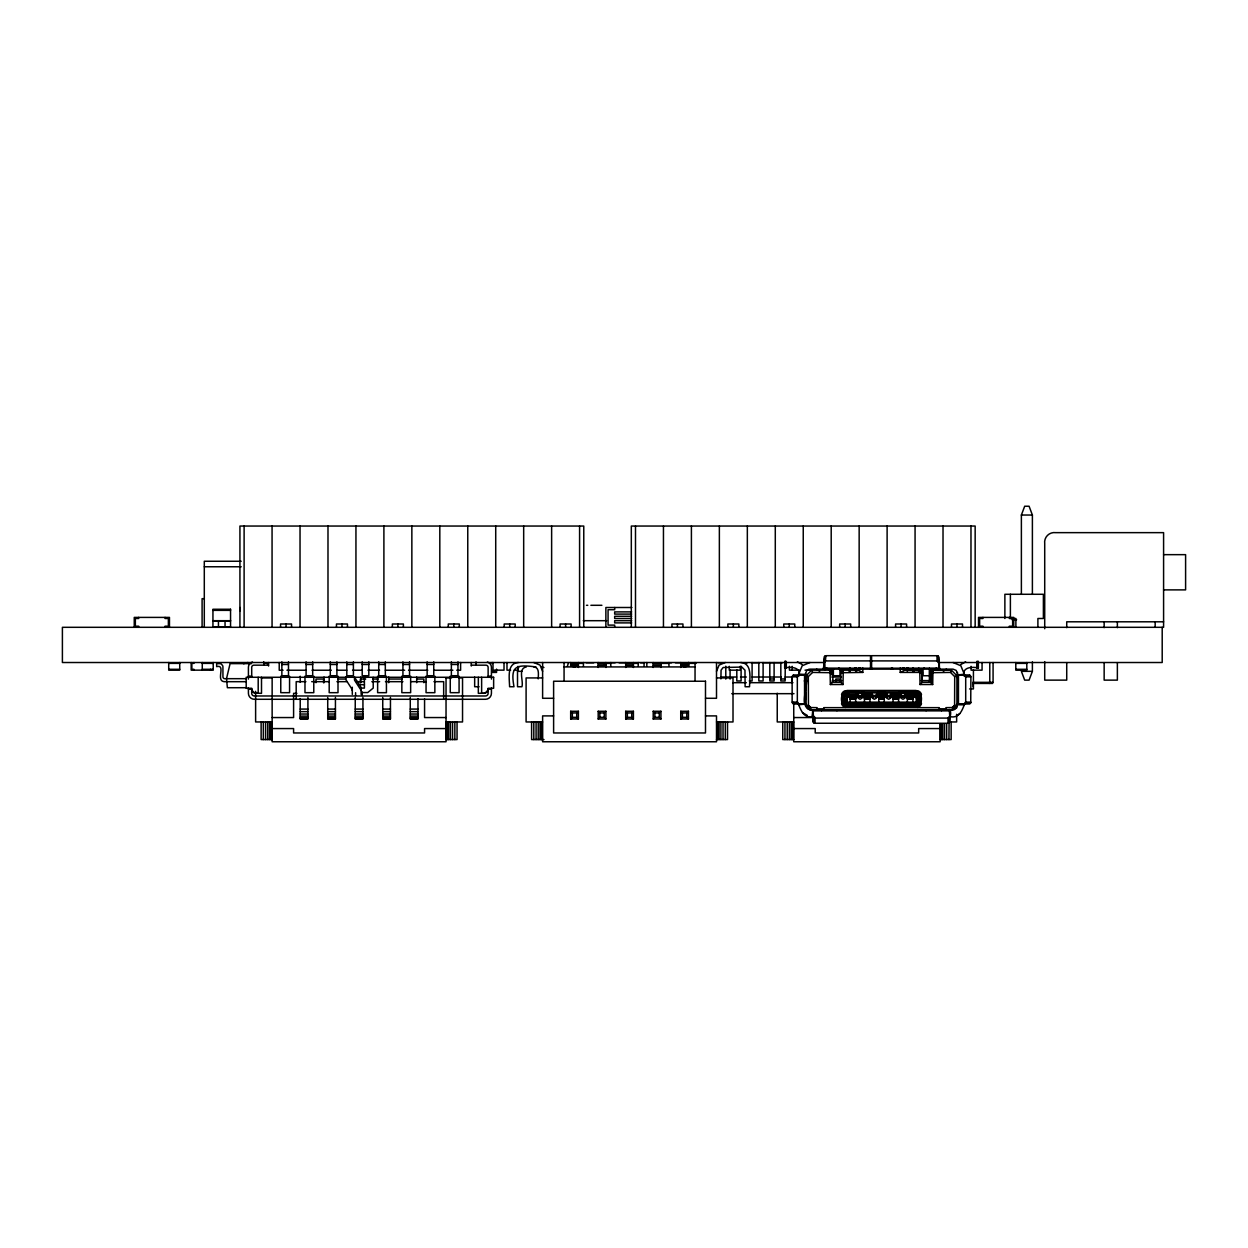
<?xml version="1.0" encoding="UTF-8"?>
<svg xmlns="http://www.w3.org/2000/svg" width="1248" height="1248" viewBox="0 0 1248 1248"><rect width="100%" height="100%" fill="white"/><g stroke="black" fill="none" stroke-linecap="round" stroke-linejoin="round"><path stroke-width="1.5" d="M814.492 716.461C802.807 719.69 800.561 708.521 797.332 701.594L797.332 677.383L798.97 674.076M804.554 703.794L804.554 675.184M805.163 703.794L805.163 675.184M969.54 675.184L970.897 677.383L970.726 702.702L969.899 703.716L957.528 703.794L956.873 707.647L954.19 709.706L809.968 709.847C797.534 705.557 810.576 682.266 805.568 673.53L806.863 670.41L809.968 669.131L953.051 669.131L956.171 670.41L957.466 673.53M806.458 706.259L806.146 704.902A10.904 7.706 -0.9 0 1 806.13 704.34L806.13 675.73L811.621 670.223L812.542 672.422L808.33 676.634L808.439 705.198L810.763 707.538L817.128 707.647L817.128 709.847M824.351 656.698C826.8 685.698 820.529 657.634 826.488 655.684L870.511 655.684L870.511 669.131M824.351 661.892L824.585 656.37M824.585 661.565L824.928 656.089M824.928 661.284L825.38 655.871M825.38 661.066L825.911 655.73M843.289 670.145L842.993 684.528L830.341 684.528L830.029 670.145M842.993 684.528L840.793 682.328L840.871 671.861L842.993 670.223L841.589 670.597L840.7 672.734L862.805 672.422L862.805 668.023M871.603 669.131L871.603 655.684L937.123 655.73L938.746 657.041L938.746 669.053L939.635 669.131L938.449 656.37M919.495 696.649C918.746 687.757 904.816 694.528 899.309 692.032M932.989 670.145L932.693 684.528L920.041 684.528L919.745 670.145M900.229 668.023L900.229 672.422L904.628 670.223L921.445 670.597L922.241 682.328L920.041 684.528M952.505 709.738L955.921 707.491L956.904 704.34L956.904 675.73L951.413 670.223L931.819 670.301L930.4 672.734L950.492 672.422L954.704 676.634L954.595 705.198L952.255 707.538L945.906 707.647L945.906 709.847M938.668 661.892L937.123 660.941L937.123 655.73M937.654 661.066L937.654 655.871M938.106 661.284L938.106 656.089M957.871 703.794L957.871 675.184M958.464 703.794L958.464 675.184M964.064 674.076L965.702 677.383L965.702 701.594C962.473 708.334 960.523 719.441 949.073 716.461M805.568 674.497L798.97 674.326M824.086 662.47L823.446 669.131L824.257 662.345M823.68 669.131L823.914 662.501L824.195 669.1M863.725 692.032C859.435 694.762 846.456 688.334 845.676 694.886L847.002 695.354L846.846 702.14C844.147 698.49 851.869 689.645 844.506 693.654C841.963 696.946 841.823 704.714 846.846 705.744L916.188 705.744L918.637 704.605L919.776 702.14M812.604 709.847L812.432 716.461L813.15 709.878L813.353 717.085L815.474 718.084L947.56 718.084C953.987 717.444 947.996 700.175 949.837 716.555M919.48 705.448C922.615 701.158 922.428 692.328 916.188 691.049L910.962 692.032L852.072 692.032L846.846 691.049C839.639 692.484 839.639 705.65 846.846 707.086L916.188 707.086L919.48 705.448L916.188 702.998C918.762 699.847 912.584 691.517 917.077 692.936C921.82 694.606 921.398 704.839 916.188 705.526L846.846 705.526L844.506 704.48L843.476 702.14M939.432 669.131L938.792 662.376M938.746 669.053L938.995 662.485M843.554 705.448L844.506 704.48L843.648 694.652L845.52 692.78L848.687 692.39M919.48 692.687L919.074 694.808C921.008 701.594 917.888 703.217 917.966 706.446L845.068 706.446L846.846 705.448M812.651 716.461L812.822 709.847M939.198 669.131L939.37 662.516M843.96 703.31L842.54 703.934L842.54 694.2L843.648 694.652L843.539 702.14L844.693 703.404L916.188 702.998M916.188 702.14L916.297 697.289L918.341 694.715L919.37 695.12L920.135 702.14C920.634 698.474 920.899 691.486 915.361 692.032M843.664 702.14L843.991 694.325L843.664 695.12L847.642 693.638M938.87 669.1L939.167 662.516M812.854 716.461L813.244 709.894M793.494 675.184L792.137 677.383L792.137 701.594L793.494 703.794M915.002 693.202L917.966 691.673L915.361 692.39L917.842 693.124L846.846 692.687L844.506 694.325L845.192 702.14L846.846 704.48L917.842 705.011L917.046 705.338M843.664 702.998L845.192 704.48L916.188 703.794L917.842 695.978L916.812 693.826L915.392 693.638M526.313 666.931C517.546 668.46 523.801 681.314 521.914 686.743L517.514 686.743L517.514 671.33L518.7 666.931M716.508 671.33L719.082 665.106L725.306 662.516M798.97 673.53L802.199 665.746L809.968 662.516M832.619 672.126L830.341 672.422L830.638 670.145L832.619 672.734L812.542 672.422M900.229 672.422L920.041 672.422L920.338 670.145M932.693 670.223L930.493 672.422L930.493 682.328L932.693 684.528M931.632 672.142L931.601 682.328M843.788 695.089L842.899 695.978L843.196 703.654L846.846 706.087L916.188 706.087L918.98 704.933L920.135 702.14M842.899 695.978L844.054 693.186L847.673 692.032L846.846 692.609M849.046 671.33L849.779 667.664M845.754 703.31L845.582 699.067M840.793 672.422L842.509 670.285L842.993 672.422L840.7 672.126M810.763 707.538C811.559 712.748 805.444 707.008 806.13 704.34M832.463 671.861L830.341 672.422C833.258 666.12 833.071 680.971 832.541 682.328L830.341 684.528M922.334 672.734L920.041 672.422C919.308 667.602 924.737 673.093 920.041 672.422L920.915 670.301M854.287 669.131L854.63 668.023M860.2 669.131L860.527 668.023M567.341 666.323L568.511 662.766M1021.379 594.282L1021.379 515.034L1024.686 506.236L1029.085 506.236L1032.392 515.034L1032.392 594.282M1032.392 671.33L1029.085 680.129L1024.686 680.129L1021.379 671.33L1032.392 671.33L1032.392 661.892M842.104 670.301L842.993 672.422C839.826 672.376 841.168 669.817 842.993 672.422L842.509 670.285M832.463 671.549L830.341 672.422L831.215 670.301M950.492 672.422L951.413 670.223M487.921 690.284L485.113 693.108L478.327 693.342L478.327 677.274M840.871 671.861L841.324 670.987M854.896 669.131L855.52 668.023M859.014 669.131L859.638 668.023M809.968 707.21L808.876 709.114L811.621 709.847M832.244 671.33L830.341 672.422L831.433 670.519M920.977 670.441L922.334 672.126L920.041 672.422L920.603 670.301M955.921 707.491L956.717 705.775L954.595 705.198M917.28 694.808L916.032 695.354L916.079 697.289L903.973 697.289L903.973 695.978L901.992 695.978L901.992 697.289L889.668 697.289L889.668 695.978L887.687 695.978L887.687 697.289L875.347 697.289L875.347 695.978L873.366 695.978L873.366 697.289L861.042 697.289L861.042 695.978L859.061 695.978L859.061 697.289L846.955 697.289L848.5 695.588L848.5 692.687M813.275 709.925L813.275 721.937L814.913 723.247L947.56 723.294L949.759 721.937L950.024 709.862M919.37 695.12L917.842 693.654L916.188 695.12M831.433 674.778L832.993 672.547L826.675 668.132M846.846 695.12L846.846 692.796M832.166 671.018L830.341 672.422L831.745 670.597M922.178 671.549L920.041 672.422L921.445 670.597L922.241 672.422M855.379 669.131L856.237 668.023M858.047 669.131L858.905 668.023M862.805 693.389L861.073 695.557L859.045 695.557L857.298 693.389M861.042 697.289L862.805 695.588L862.805 692.687M877.11 693.389L875.378 695.557L873.35 695.557L871.603 693.389M875.347 697.289L877.11 695.588L877.11 692.687L881.509 692.032L885.924 692.687L885.924 695.588L887.687 697.289M891.415 693.389L889.684 695.557L887.656 695.557L885.924 693.389M889.668 697.289L891.415 695.588L891.415 692.687M905.736 693.389L903.989 695.557L901.961 695.557L900.229 693.389M903.973 697.289C906.251 693.748 913.973 693.81 916.079 697.289M917.077 703.045L917.452 699.067M840.856 671.549L842.993 672.422L841.589 670.597L841.09 671.33L842.993 672.422L842.057 670.441M604.25 664.17L605.888 662.516L605.888 667.477M570.679 718.988L572.333 717.335L576.732 717.335L578.386 718.988L578.386 711.282L570.679 711.282L570.679 718.988L578.386 718.988M576.732 717.335L576.732 712.936L578.386 711.282M598.198 718.988L599.836 717.335L604.25 717.335L605.888 718.988L605.888 711.282L598.198 711.282L598.198 718.988L605.888 718.988M604.25 717.335L604.25 712.936L605.888 711.282M625.7 718.988L627.354 717.335L631.753 717.335L633.407 718.988L633.407 711.282L625.7 711.282L625.7 718.988L633.407 718.988M631.753 717.335L631.753 712.936L633.407 711.282M653.219 718.988L654.872 717.335L659.272 717.335L660.925 718.988L660.925 711.282L653.219 711.282L653.219 718.988L660.925 718.988M659.272 717.335L659.272 712.936L660.925 711.282M680.737 718.988L682.391 717.335L686.79 717.335L688.444 718.988L688.444 711.282L680.737 711.282L680.737 718.988L688.444 718.988M686.79 717.335L686.79 712.936L688.444 711.282M830.341 672.422L831.886 670.878M809.297 706.68L807.737 708.24L809.203 709.285M924.16 668.023L923.068 669.131L923.068 675.73L929.666 675.73L929.666 669.131M922.163 671.861L921.71 670.987L920.041 672.422L921.367 670.675M954.985 708.521L956.171 707.101L954.268 705.994M841.667 670.675L842.993 672.422M916.297 697.289L917.842 695.978M920.041 672.422L921.866 671.018M960.679 664.638L965.624 661.799M959.696 713.747L957.232 715.166M936.359 668.132L930.041 672.547L931.944 675.262M943.316 671.33L946.452 669.131M808.766 705.994L806.863 707.101L808.049 708.521M876.346 698.147L874.364 699.286L872.383 698.147M904.956 698.147L902.975 699.286L900.994 698.147M953.831 709.285L955.297 708.24L953.737 706.68M243.516 663.702L247.931 662.516M954.704 676.634L956.904 675.73M951.413 709.847L954.158 709.114L953.051 707.21M847.345 694.153L844.693 695.354C842.572 697.523 846.066 705.276 845.192 705.011L917.28 705.026M910.962 692.032L916.188 690.472L846.846 690.472L852.072 692.032M916.188 691.579L914.176 691.579M806.317 705.775L808.439 705.198M844.771 668.881L863.226 668.881M899.808 668.881L918.263 668.881M845.957 705.198L916.188 705.011L919.043 702.14L919.074 694.808M683.826 666.916L688.444 666.089L680.737 665.418L688.444 664.17L680.737 663.842L688.444 662.938L680.737 662.86M964.283 703.81L957.466 704.184M518.388 662.516C506.376 663.172 509.527 679.006 509.59 686.743L513.989 686.743C510.151 665.683 516.157 664.373 535.954 666.931M848.858 691.579L845.068 691.673L845.988 692.796L844.506 693.654L843.554 692.687M825.911 660.941L870.511 660.894M964.064 674.357L957.481 675.059L969.899 675.262M964.174 675.09L957.466 674.918M877.11 692.687L885.924 692.687M957.481 675.059L964.08 674.809M805.568 704.059L798.97 704.621M857.969 695.963L847.72 696.181L857.719 695.776L859.061 697.289M848.125 695.776L857.719 695.776L847.907 695.963L857.298 695.588L857.298 692.687M957.466 674.731L964.064 674.606M798.97 704.371L805.568 704.246M578.386 662.86L570.679 662.938L578.386 663.842L570.679 664.17L578.386 665.418L570.679 666.089L575.297 666.916M871.603 668.273L938.746 668.117M857.298 694.434L857.516 695.542L848.281 695.542L848.5 694.434M871.837 695.542L862.586 695.542L862.805 694.434M877.11 694.434L886.142 694.434L886.142 695.542L876.892 695.542M891.415 694.434L900.229 694.434M905.736 694.434L914.753 694.434L914.753 695.542L905.518 695.542M1021.379 515.034L1032.392 515.034M1163.588 554.658L1185.6 554.658L1185.6 589.883L1163.588 589.883M241.192 561.257L204.298 561.257L204.298 627.307M204.298 566.764L241.192 566.764M204.298 598.681L202.098 598.681L202.098 627.307M586.482 605.296L587.777 605.296M590.881 605.296L601.895 605.296M631.862 607.495L605.873 607.495L605.873 627.307M212.94 610.35L230.552 610.35M631.66 611.894L614.671 611.894L614.671 614.094L631.66 614.094M631.66 616.294L614.671 616.294L614.671 618.493L631.66 618.493M1012.081 619.679L1016.621 619.679M212.94 620.693L230.552 620.693M583.253 620.693L606.637 620.693M631.66 620.693L614.671 620.693L614.671 622.892L631.66 622.892M212.94 620.911L230.552 620.911M1163.588 621.8L1066.728 621.8L1066.728 627.635M871.603 660.894L937.123 660.941M824.85 662.516L62.4 662.516L62.4 627.307L1163.588 627.307L1163.588 532.646L1055.73 532.646A9.734 9.734 0 0 0 1044.716 543.66L1044.716 628.742M937.95 662.516L1162.2 662.516L1162.2 627.307M586.014 662.766L593.783 662.766M609.336 662.766L615.155 662.766M619.055 662.766L626.824 662.766M640.427 662.766L644.311 662.766M667.633 662.766L671.518 662.766M675.418 662.766L681.236 662.766M718.177 662.766L722.062 662.766M743.434 662.766L747.318 662.766M751.218 662.766L758.987 662.766M762.871 662.766L782.309 662.766M598.198 662.86L605.888 662.86M625.7 662.86L633.407 662.86M653.219 662.86L660.925 662.86M168.714 663.374L179.728 663.374M202.27 663.374L213.268 663.374M577.918 663.374L583.424 663.374M605.296 663.374L610.802 663.374M632.705 663.374L638.212 663.374M661.627 663.374L668.959 663.374M688.709 663.374L696.041 663.374M1015.794 663.374L1026.808 663.374M251.55 663.624L230.084 663.624L226.512 678.678L227.37 687.71L246.589 687.71M598.198 663.842L605.888 663.842M625.7 663.842L633.407 663.842M653.219 663.842L660.925 663.842M281.861 664.498L288.475 664.498M306.088 664.498L312.686 664.498M330.299 664.498L336.898 664.498M346.804 664.498L353.402 664.498M362.216 664.498L368.815 664.498M378.721 664.498L385.32 664.498M402.932 664.498L409.547 664.498M427.144 664.498L433.758 664.498M451.37 664.498L457.969 664.498M268.554 665.168L253.906 665.168A2.2 2.2 0 0 0 251.706 667.368L251.706 677.274M471.292 665.168L485.924 665.168A2.2 2.2 0 0 1 488.124 667.368L488.124 677.274M598.198 665.418L605.888 665.418M625.7 665.418L633.407 665.418M653.219 665.418L660.925 665.418M564.065 666.931L695.042 666.931M168.714 669.302L179.728 669.302M202.27 669.302L213.268 669.302M1015.794 669.302L1026.808 669.302M283.078 670.223L279.224 670.223L279.224 662.516M286.946 670.223L306.244 670.223M312.031 670.223L331.328 670.223M337.116 670.223L346.757 670.223M352.544 670.223L362.201 670.223M367.988 670.223L379.564 670.223M385.351 670.223L404.648 670.223M408.517 670.223L427.814 670.223M433.602 670.223L452.899 670.223M456.752 670.223L460.606 670.223L460.606 662.516M510.666 670.145L506.984 670.145L506.984 662.516M514.332 670.145L517.998 670.145L517.998 666.338M799.531 670.145L789.438 670.145L789.438 666.338M805.022 670.145L830.638 670.145M495.456 671.33L492.149 671.33L492.149 672.422L496.564 672.422L496.564 669.131M517.514 671.33L521.914 671.33M793.135 675.262L805.506 675.184L798.954 674.762M792.808 675.48L798.018 675.48M965.016 675.48L970.226 675.48M792.527 675.823L797.737 675.823M965.297 675.823L970.507 675.823M248.414 676.166L251.706 676.166M488.124 676.166L491.431 676.166M792.308 676.276L797.519 676.276M965.515 676.276L970.726 676.276M792.184 676.806L797.378 676.806M965.656 676.806L970.85 676.806M721.079 677.024L736.616 677.024M740.501 677.024L746.32 677.024M752.154 677.024L781.279 677.024M785.164 677.024L790.982 677.024M831.761 677.024L841.464 677.024M261.128 677.929L272.142 677.929M446.035 677.929L451.542 677.929M458.874 677.929L462.54 677.929L462.54 721.952L446.035 721.952M542.615 677.929L526.094 677.929L526.094 721.952L542.615 721.952M716.508 677.929L733.013 677.929L733.013 721.952L716.508 721.952M245.778 678.678L224.718 678.678A1.669 1.669 0 0 1 223.642 678.272L223.454 678.101A2.137 2.137 0 0 1 222.94 676.681L222.924 667.134A3.853 3.853 0 0 0 222.518 665.387L221.005 663.889A2.839 2.839 0 0 0 219.804 663.624L216.668 663.624L216.668 666.635C226.481 664.108 215.077 681.408 224.64 681.689L245.591 681.689M338.13 679.037L345.79 679.037A17.332 5.959 -0.7 0 0 346.258 680.285L351.749 688.818A11.216 7.176 7.2 0 1 352.31 690.581M365.68 679.037L360.344 679.037L360.344 682.703M372.809 679.037L378.16 679.037M388.736 679.037L402.152 679.037M416.692 679.037L423.852 679.037L423.852 682.703M769.813 678.974L774.103 678.974M780.827 678.974L785.117 678.974M832.291 680.597L841.932 680.597M921.086 680.597L930.743 680.597M749.237 680.956L752.092 680.956L752.092 662.516M804.258 680.956L807.128 680.956M305.885 681.673L296.182 681.673L296.182 699.286M311.704 681.673L329.16 681.673M336.929 681.673L346.632 681.673M356.335 681.673L364.088 681.673M371.857 681.673L379.626 681.673M385.445 681.673L402.901 681.673M410.67 681.673L426.192 681.673M433.961 681.673L443.664 681.673L443.664 699.286M831.433 682.328L840.793 682.328M932.381 682.328L922.241 682.328L922.334 672.126M972.8 682.328L993.08 682.328L993.08 662.516M732.732 682.687L746.32 682.687M750.204 682.687L792.932 682.687M972.894 683.436L992.628 683.436L992.644 682.328M359.128 684.684L364.416 684.684M479.06 686.743L474.661 686.743L474.661 677.102M360.89 688.085L364.416 688.085L364.416 676.681M969.587 688.943L973.424 688.943L973.424 669.864M248.414 689.161L251.706 689.161M488.124 689.161L491.431 689.161M362.216 692.546L367.723 692.546L373.214 688.085L373.214 677.352M805.568 692.687L805.568 699.395M251.94 690.331L254.67 693.092L261.503 693.342L261.503 677.274M296.899 693.342L293.592 693.342L293.592 717.553L272.142 717.553M731.78 693.67L793.978 693.67M848.281 694.434L857.516 694.434M862.586 694.434L871.603 694.434M848.281 694.59L857.516 694.59M862.586 694.59L871.837 694.59M876.892 694.59L886.142 694.59M891.197 694.59L900.448 694.59M905.518 694.59L914.753 694.59M848.281 694.964L857.516 694.964M862.586 694.964L871.837 694.964M876.892 694.964L886.142 694.964M891.197 694.964L900.448 694.964M905.518 694.964L914.753 694.964M891.197 695.542L900.448 695.542M862.384 695.776L872.04 695.776L873.366 697.289M876.689 695.776L886.345 695.776M890.994 695.776L900.65 695.776L901.992 697.289M845.988 695.978L845.192 695.978L846.737 697.289L845.676 694.886M862.134 695.963L872.274 695.963M876.455 695.963L886.579 695.963M890.76 695.963L900.9 695.963M917.046 695.978L920.135 695.978M850.153 697.85L855.644 697.85M864.458 697.85L869.965 697.85M878.764 697.85L884.27 697.85M893.069 697.85L898.576 697.85M907.374 697.85L912.881 697.85M850.153 698.147L855.644 698.147M864.458 698.147L869.965 698.147M878.764 698.147L884.27 698.147M893.069 698.147L898.576 698.147M907.374 698.147L912.881 698.147M553.613 698.287L542.615 698.287L542.615 662.516M705.494 698.287L716.508 698.287L716.508 662.516M850.153 698.599L855.644 698.599M864.458 698.599L869.965 698.599M878.764 698.599L884.27 698.599M893.069 698.599L898.576 698.599M907.374 698.599L912.881 698.599M850.153 699.192L855.644 699.192M864.458 699.192L869.965 699.192M878.764 699.192L884.27 699.192M893.069 699.192L898.576 699.192M907.374 699.192L912.881 699.192M792.184 702.172L797.378 702.172M842.899 702.14L917.046 702.14M965.656 702.172L970.85 702.172M792.308 702.702L797.519 702.702M965.515 702.702L970.726 702.702M792.527 703.154L797.737 703.154M965.297 703.154L970.507 703.154M792.808 703.498L798.018 703.498M965.016 703.498L970.226 703.498M793.135 703.716L805.553 703.919M817.128 708.833L823.727 708.833M939.307 708.833L945.906 708.833M300.206 709.082L307.913 709.082M327.725 709.082L335.431 709.082M355.243 709.082L362.934 709.082M382.746 709.082L390.452 709.082M410.264 709.082L417.971 709.082M821.527 710.081L836.94 710.081M926.094 710.081L941.507 710.081M813.275 710.252L949.759 710.252M813.275 710.861L949.759 710.861M300.206 711.641L307.913 711.641M327.725 711.641L335.431 711.641M355.243 711.641L362.934 711.641M382.746 711.641L390.452 711.641M410.264 711.641L417.971 711.641M570.679 711.282L572.333 712.936L576.732 712.936M598.198 711.282L599.836 712.936L604.25 712.936M625.7 711.282L627.354 712.936L631.753 712.936M653.219 711.282L654.872 712.936L659.272 712.936M680.737 711.282L682.391 712.936L686.79 712.936M300.206 714.028L307.913 714.028M327.725 714.028L335.431 714.028M355.243 714.028L362.934 714.028M382.746 714.028L390.452 714.028M410.264 714.028L417.971 714.028M300.206 716.087L307.913 716.087M327.725 716.087L335.431 716.087M355.243 716.087L362.934 716.087M382.746 716.087L390.452 716.087M410.264 716.087L417.971 716.087M553.613 715.9L542.615 715.9L542.615 741.764L716.508 741.764L716.508 715.9L705.494 715.9M300.206 717.662L307.913 717.662M327.725 717.662L335.431 717.662M355.243 717.662L362.934 717.662M382.746 717.662L390.452 717.662M410.264 717.662L417.971 717.662M446.035 717.553L424.57 717.553L424.57 698.927M793.744 717.553L815.209 717.553M300.206 718.645L307.913 718.645M327.725 718.645L335.431 718.645M355.243 718.645L362.934 718.645M382.746 718.645L390.452 718.645M410.264 718.645L417.971 718.645M272.142 721.952L255.622 721.952L255.622 691.33M793.744 721.952L777.239 721.952L777.239 693.248M948.948 721.952L956.639 721.952L956.639 714.293M272.142 728.567L293.592 728.567L293.592 732.966L424.57 732.966L424.57 728.567L446.035 728.567M793.744 728.567L815.209 728.567L815.209 732.966L918.668 732.966L918.668 728.567L940.134 728.567M272.142 739.565L261.128 739.565L261.128 721.952M446.035 739.565L457.049 739.565L457.049 721.952M544.003 739.565L531.601 739.565L531.601 721.952M716.508 739.565L727.522 739.565L727.522 721.952M793.744 739.565L782.746 739.565L782.746 721.952M940.134 739.565L951.148 739.565L951.148 721.952M957.466 704.636L964.064 704.652M824.288 668.117L870.511 668.273M957.466 704.402L964.064 704.418M905.299 695.776L915.002 695.854M957.528 703.794L964.142 703.919M845.676 693.092L848.032 693.186M905.065 695.963L915.299 696.181M798.97 674.56L805.568 674.731M953.051 662.516L960.835 665.746L964.064 673.53M930.4 672.126L932.693 672.422L932.396 670.145M740.719 662.516C752.747 663.172 749.596 679.006 749.533 686.743L745.118 686.743L744.978 670.192L741.858 667.072L723.107 667.508L721.063 670.192L720.907 678.881M533.801 662.516L540.025 665.106L542.615 671.33M541.726 666.931L543.925 667.508M533.801 666.931C539.744 667.228 538.278 675.043 538.2 678.881M807.222 715.354L802.464 712.608M263.328 662.516L267.727 663.702M930.571 671.861L932.693 672.422L932.131 670.301M930.556 671.549L932.693 672.422L931.819 670.301M797.41 661.799L802.355 664.638M806.13 675.73L808.33 676.634M914.784 695.698L914.534 692.687M900.65 695.776L900.229 692.687M872.04 695.776L871.603 692.687M862.805 672.422L858.406 670.223L839.67 670.145L839.67 669.302M930.79 671.33L932.693 672.422L931.601 670.519M858.078 698.147L860.059 699.286L862.04 698.147L862.04 692.687M816.582 669.131L819.718 671.33M930.868 671.018L932.693 672.422L931.289 670.597M917.077 692.936L918.341 694.715L919.074 703.248M931.133 670.878L932.693 672.422M838.859 668.023L839.966 669.131L839.966 675.73L833.368 675.73L833.368 669.131M906.797 668.023L907.655 669.131M904.114 668.023L904.987 669.131M907.514 668.023L908.138 669.131M903.396 668.023L904.02 669.131M908.404 668.023L908.731 669.131M902.507 668.023L902.834 669.131M952.255 707.538L952.832 709.66M913.255 667.664L913.988 671.33M856.019 667.664L856.752 671.33M919.558 695.978L920.494 694.2L920.494 703.934L919.37 702.998M352.279 687.227L352.31 694.403M950.118 716.477L949.759 709.925M823.696 662.516L823.898 669.115M950.212 709.847L950.336 716.461M846.83 698.849L846.846 702.14M1155.164 621.8L1155.164 627.307M1117.366 621.8L1117.366 627.635M1117.366 662.626L1117.366 680.129L1104.152 680.129L1104.152 662.626M1104.152 621.8L1104.152 627.635M1066.728 662.626L1066.728 680.129L1044.716 680.129L1044.716 661.612M1037.899 627.307L1037.899 618.493L1043.39 618.493L1043.39 594.282L1004.874 594.282L1004.874 618.493M1026.808 662.516L1026.808 670.145L1015.794 670.145L1015.794 662.516M1015.888 627.307L1015.888 618.493L1009.351 618.493L1009.351 617.401M1013.75 627.307L1013.75 617.401L978.526 617.401L978.526 627.307M1012.643 618.493L1012.643 626.2L1009.351 626.2L1009.351 627.307M1010.381 594.282L1010.381 618.493M989.773 662.516L989.773 682.328M989.305 682.328L989.305 683.436M982.925 617.401L982.925 618.493L979.633 618.493L979.633 626.2L982.925 626.2L982.925 627.307M982.067 662.516L982.067 670.145L971.069 670.145L971.069 666.338M978.37 661.424L978.37 668.023C972.426 666.479 961.568 667.103 964.064 676.01M978.073 661.424L978.073 668.023M977.73 661.424L977.73 668.023M977.278 661.424L977.278 668.023M976.747 661.424L976.747 668.023M975.156 627.307L975.156 526.048L631.316 526.048L631.316 627.307M973.159 682.89L973.159 686.743M970.975 526.048L970.975 627.307M962.504 627.307L962.504 624L951.491 624L951.491 627.307M957.466 672.422L957.466 677.929M956.998 624L956.998 627.307M949.681 717.085L949.463 722.608M949.104 717.694L948.948 739.565M948.652 717.912L948.652 723.107M948.121 718.037L948.121 723.247M946.655 723.715L946.655 739.565M944.533 723.715L944.533 739.565M943.02 526.048L943.02 627.307M942.708 723.715L942.708 739.565M941.507 709.847L941.507 710.736M941.32 723.715L941.32 739.565M940.43 723.715L940.43 739.565M940.134 723.606L940.134 741.764L793.744 741.764L793.744 702.374M939.307 709.847L939.307 707.647L823.727 707.647L823.727 709.847M929.401 668.179L929.401 681.595M926.094 709.847L926.094 710.736M918.668 667.805L918.668 671.33M916.952 668.741L901.103 668.741M915.065 526.048L915.065 627.307M914.971 669.302L914.971 670.145M912.881 667.976L912.881 671.518M912.881 697.741L912.881 705.448M907.374 667.976L907.374 671.518M907.374 697.741L907.374 705.448M906.594 627.307L906.594 624L895.58 624L895.58 627.307M905.736 692.687L905.736 695.588M901.087 624L901.087 627.307M898.576 697.741L898.576 705.448M893.069 697.741L893.069 705.448M892.523 668.023L892.523 669.131M891.415 668.023L891.415 669.131M890.651 692.687L890.651 698.147L888.67 699.286L886.688 698.147L886.688 692.687M887.11 526.048L887.11 627.307M884.27 697.741L884.27 705.448M878.764 697.741L878.764 705.448M869.965 697.741L869.965 705.448M864.458 697.741L864.458 705.448M861.931 668.741L846.082 668.741M859.154 526.048L859.154 627.307M855.644 667.976L855.644 671.518M855.644 697.741L855.644 705.448M850.684 627.307L850.684 624L839.67 624L839.67 627.307M850.153 667.976L850.153 671.518M850.153 697.741L850.153 705.448M846.846 691.579L846.846 692.39M845.177 624L845.177 627.307M840.154 680.956L840.154 678.974L835.848 678.974L835.848 680.956M836.94 709.847L836.94 710.736M831.199 526.048L831.199 627.307M821.527 709.847L821.527 710.736M814.913 718.037L814.913 723.247M814.382 717.912L814.382 723.107M813.914 717.694L813.914 722.888M813.571 717.413L813.571 722.608M813.275 716.742L813.353 722.28M808.704 669.302L808.704 670.145M805.568 673.53L805.568 677.929M803.244 526.048L803.244 627.307M798.97 676.01C801.466 667.103 790.608 666.479 784.664 668.023L784.742 661.424M794.758 627.307L794.758 624L783.76 624L783.76 627.307M793.447 721.952L793.447 739.565M792.574 721.952L792.574 739.565M792.184 666.338L792.184 670.145M791.825 678.974L791.825 680.956M791.17 721.952L791.17 739.565M789.344 721.952L789.344 739.565M789.266 624L789.266 627.307M787.223 721.952L787.223 739.565M786.287 661.424L786.287 668.023M785.756 661.424L785.756 668.023M785.507 661.424L785.507 668.023M785.304 661.424L785.117 680.956L780.827 680.956L780.827 662.516M784.961 661.424L784.961 668.023M784.945 721.952L784.945 739.565M775.289 526.048L775.289 627.307M774.103 662.516L774.103 680.956L769.813 680.956L769.813 662.516M763.105 662.516L763.105 680.956L758.815 680.956L758.815 662.516M747.334 526.048L747.334 627.307M741.094 666.182L741.094 680.956L736.804 680.956L736.804 669.833M740.267 666.338L740.267 670.145L729.253 670.145L729.253 666.338M738.847 627.307L738.847 624L727.849 624L727.849 627.307M733.356 624L733.356 627.307M730.08 669.833L730.08 679.115M725.79 666.182L725.79 679.115M725.306 721.952L725.306 739.565M723.029 721.952L723.029 739.565M720.907 721.952L720.907 739.565M719.363 526.048L719.363 627.307M719.082 721.952L719.082 739.565M717.694 721.952L717.694 739.565M716.804 721.952L716.804 739.565M695.042 662.516L695.042 681.236M691.408 526.048L691.408 627.307M688.709 662.516L688.709 666.338M688.444 662.516L688.444 666.37M682.937 627.307L682.937 624L671.939 624L671.939 627.307M682.391 712.936L682.391 717.335M680.737 662.516L680.737 667.477M677.43 624L677.43 627.307M668.959 662.516L668.959 666.338M663.452 526.048L663.452 627.307M660.925 662.516L660.925 667.477M654.872 712.936L654.872 717.335M653.219 662.516L653.219 667.477M646.823 662.516L646.823 666.338M644.062 662.516L644.062 666.338M638.212 662.516L638.212 666.338M635.497 526.048L635.497 627.307M633.407 662.516L633.407 667.477M627.354 712.936L627.354 717.335M625.7 662.516L625.7 667.477M614.671 607.495L614.671 609.695L608.072 609.695L608.072 625.108L614.671 625.108L614.671 627.307M610.802 662.516L610.802 666.338M599.836 712.936L599.836 717.335M598.198 662.516L598.198 667.477M583.768 627.307L583.768 526.048L239.928 526.048L239.928 627.307M583.424 662.516L583.424 666.338M579.587 526.048L579.587 627.307M578.386 662.516L578.386 667.477M572.333 712.936L572.333 717.335M571.116 627.307L571.116 624L560.102 624L560.102 627.307M570.679 662.516L570.679 666.37M565.609 624L565.609 627.307M564.065 662.516L564.065 681.236M551.632 526.048L551.632 627.307M542.303 721.952L542.303 739.565M541.429 721.952L541.429 739.565M540.025 721.952L540.025 739.565M538.2 721.952L538.2 739.565M536.078 721.952L536.078 739.565M533.801 721.952L533.801 739.565M523.676 526.048L523.676 627.307M515.206 627.307L515.206 624L504.192 624L504.192 627.307M509.699 624L509.699 627.307M504.02 662.516L504.02 670.145L493.007 670.145L493.007 662.516M495.721 526.048L495.721 627.307M492.149 662.516L492.149 663.624M491.431 679.099L491.431 667.368A5.507 5.507 0 0 0 487.344 662.048M491.431 687.991L491.431 693.342A5.944 5.944 0 0 1 485.488 699.286L254.358 699.286A5.944 5.944 0 0 1 248.414 693.342L248.414 687.991M481.634 677.274L481.634 693.342M476.018 661.861L476.018 665.168M471.292 662.516L471.292 666.042M467.766 526.048L467.766 627.307M459.295 627.307L459.295 624L448.282 624L448.282 627.307M459.077 676.198L459.077 692.671L450.263 692.671L450.263 676.198M457.969 661.861L457.969 675.73L451.37 675.73L451.37 661.861M454.849 721.952L454.849 739.565M453.788 624L453.788 627.307M452.572 721.952L452.572 739.565M450.434 721.952L450.434 739.565M448.625 721.952L448.625 739.565M447.221 721.952L447.221 739.565M446.332 721.952L446.332 739.565M446.035 677.711L446.035 741.764L272.142 741.764L272.142 677.711M439.811 526.048L439.811 627.307M434.85 676.198L434.85 692.671L426.052 692.671L426.052 676.198M433.758 661.861L433.758 675.73L427.144 675.73L427.144 661.861M417.971 698.584L417.971 718.988L410.264 718.988L410.264 697.507M416.692 677.071L416.692 682.703M411.856 526.048L411.856 627.307M410.639 676.198L410.639 692.671L401.84 692.671L401.84 676.198M409.547 661.861L409.547 675.73L402.932 675.73L402.932 661.861M403.385 627.307L403.385 624L392.371 624L392.371 627.307M397.878 624L397.878 627.307M390.452 697.507L390.452 718.988L382.746 718.988L382.746 697.507M388.736 677.071L388.736 682.703M386.428 676.198L386.428 692.671L377.629 692.671L377.629 676.198M385.32 661.861L385.32 675.73L378.721 675.73L378.721 661.861M383.9 526.048L383.9 627.307M368.815 661.861L368.815 675.73L362.216 675.73L362.216 661.861M362.934 697.507L362.934 718.988L355.243 718.988L355.243 697.507M362.216 691.922L362.216 695.479M361.109 694.403L361.109 688.225A17.41 5.99 -0.4 0 0 360.469 686.447L354.978 677.914A11.123 7.192 4.4 0 1 354.713 677.196M360.781 677.071L360.781 682.703M355.945 526.048L355.945 627.307M355.602 692.687L355.602 695.479M354.51 676.993L354.51 678.538A9.61 5.632 37.5 0 0 354.463 678.943A10.92 7.004 -6.6 0 0 354.619 680.285L360.11 688.818A17.378 5.975 0.7 0 1 361.109 690.581M353.402 661.861L353.402 675.73L346.804 675.73L346.804 661.861M347.459 627.307L347.459 624L336.461 624L336.461 627.307M345.712 676.993L345.712 678.538A16.396 5.148 19.2 0 0 345.696 678.943M341.968 624L341.968 627.307M338.005 676.198L338.005 692.671L329.191 692.671L329.191 676.198M336.898 661.861L336.898 675.73L330.299 675.73L330.299 661.861M335.431 697.507L335.431 718.988L327.725 718.988L327.725 697.507M327.99 526.048L327.99 627.307M324.028 677.071L324.028 682.703M323.575 682.703L323.575 679.037L315.994 679.037L315.994 682.703M313.778 676.198L313.778 692.671L304.98 692.671L304.98 676.198M312.686 661.861L312.686 675.73L306.088 675.73L306.088 661.861M307.913 697.507L307.913 718.988L300.206 718.988L300.206 698.584M300.035 526.048L300.035 627.307M300.206 676.229L300.206 682.328M291.548 627.307L291.548 624L280.55 624L280.55 627.307M289.567 676.198L289.567 692.671L280.769 692.671L280.769 676.198M288.475 661.861L288.475 675.73L281.861 675.73L281.861 661.861M286.057 624L286.057 627.307M272.064 526.048L272.064 627.307M271.83 721.952L271.83 739.565M270.956 721.952L270.956 739.565M269.552 721.952L269.552 739.565M268.554 662.516L268.554 666.042M267.727 721.952L267.727 739.565M265.606 721.952L265.606 739.565M263.812 661.861L263.812 665.168M263.328 721.952L263.328 739.565M258.196 677.274L258.196 693.342M248.414 679.099L248.414 667.368A5.507 5.507 0 0 1 252.486 662.048M244.109 526.048L244.109 627.307M240.146 607.495L240.146 610.787M225.046 620.693L225.046 627.307M218.447 620.693L218.447 627.307M213.19 662.516L213.268 670.145L191.178 670.145L191.178 662.516M210.428 669.302L210.428 670.145M202.27 662.516L202.27 670.145M193.924 662.516L193.924 663.374L191.864 663.374L191.864 669.302L193.924 669.302L193.924 670.145M179.728 662.516L179.728 670.145L168.714 670.145L168.714 662.516M169.463 627.307L169.463 617.401L134.254 617.401L134.254 627.307M165.064 617.401L165.064 618.493L168.371 618.493L168.371 626.2L165.064 626.2L165.064 627.307M138.653 617.401L138.653 618.493L135.346 618.493L135.346 626.2L138.653 626.2L138.653 627.307M921.508 703.576A5.507 5.507 0 0 1 917.608 707.46M845.426 707.46A5.507 5.507 0 0 1 841.526 703.576M841.526 694.559A5.507 5.507 0 0 1 845.426 690.659M917.608 690.659A5.507 5.507 0 0 1 921.508 694.559M256.105 693.342A4.399 4.399 0 0 1 251.706 688.943M488.124 688.943A4.399 4.399 0 0 1 483.725 693.342M346.304 677.555A17.316 5.959 0.4 0 1 346.055 677.196M798.892 675.059L805.506 675.184L798.892 675.059M805.506 703.794L798.86 703.888L805.506 703.794M230.552 609.258L212.94 609.258L212.94 627.089L230.552 627.089L230.552 609.258M493.631 677.274L246.199 677.274L246.199 688.272L251.706 688.272L251.706 693.342A2.636 2.636 0 0 0 254.358 695.978L485.488 695.978A2.636 2.636 0 0 0 488.124 693.342L488.124 688.272L493.631 688.272L493.631 677.274M705.494 681.236L553.613 681.236L553.613 732.966L705.494 732.966L705.494 681.236"/></g></svg>
